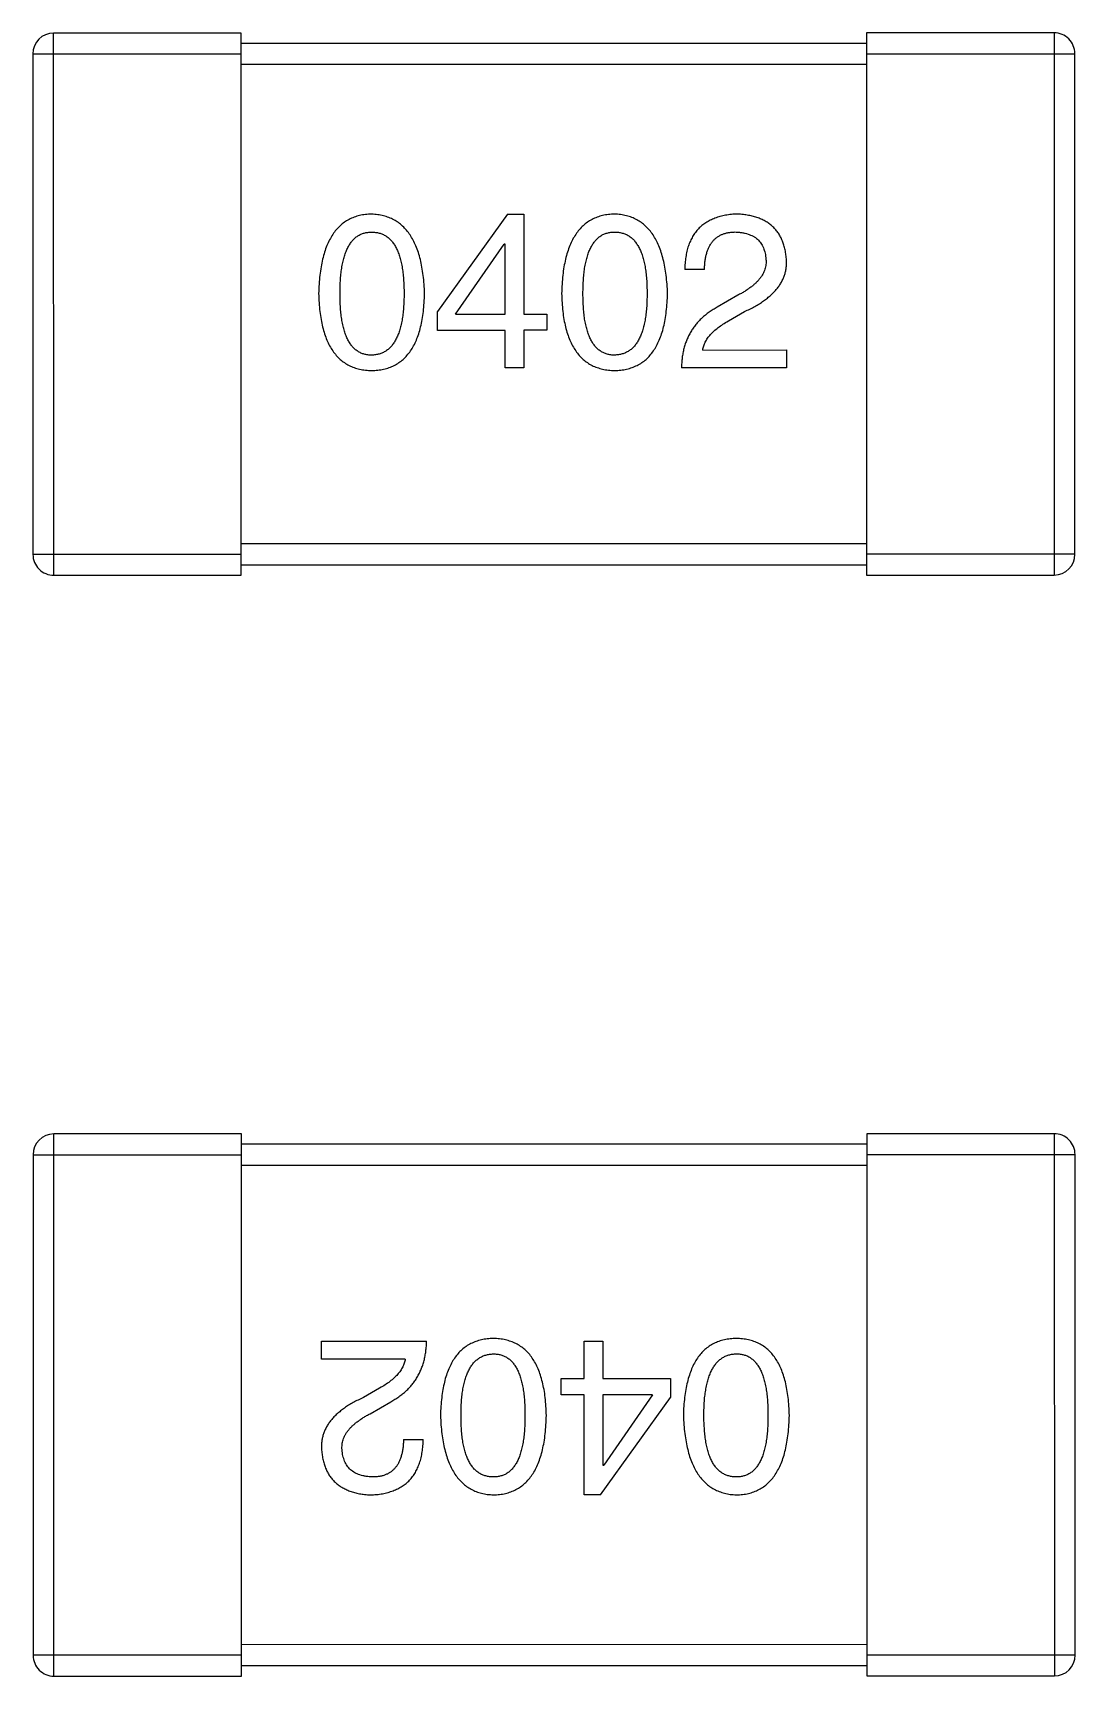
# Model space of a CAD drawing. Header units: inches. Extents: x -29 to 164, y -51 to 83.
# Drawn here: x 46.72 to 47.72, y 32.012 to 33.588 of the extents above; entities that cross this region are included whole.
import ezdxf

# ---------------------------------------------------------------- set-up
doc = ezdxf.new("R2010")
doc.units = ezdxf.units.IN
doc.header["$LTSCALE"] = 1.21
doc.header["$MEASUREMENT"] = 0
doc.layers.get('0').update_dxf_attribs({"linetype": 'CONTINUOUS'})

msp = doc.modelspace()

# ---------------------------------------------------------------- linework, layer by layer
at = {"color": 7, "linetype": 'Continuous'}
for p, q in [((46.7403, 33.0674), (46.7402, 33.5874)), ((46.9202, 33.5874), (46.7402, 33.5874)), ((46.9203, 33.0674), (46.9202, 33.5874)), ((47.7002, 33.5876), (47.5202, 33.5875)), ((47.5202, 33.5875), (47.5203, 33.0675)), ((47.7002, 33.5876), (47.7003, 33.0676)), ((47.5202, 33.5775), (46.9202, 33.5774)), ((46.7202, 33.5674), (46.7203, 33.0874)), ((46.7202, 33.5674), (46.9202, 33.5674)), ((46.9202, 33.5574), (47.5202, 33.5575)), ((47.5202, 33.5675), (47.7202, 33.5676)), ((47.7203, 33.0876), (47.7202, 33.5676)), ((47.1758, 33.4137), (47.1086, 33.3203)), ((47.1758, 33.4137), (47.1914, 33.4137)), ((47.1914, 33.4137), (47.1914, 33.3178)), ((47.1258, 33.3178), (47.1725, 33.385)), ((47.1734, 33.385), (47.1725, 33.385)), ((47.1734, 33.3178), (47.1734, 33.385)), ((47.3647, 33.3605), (47.3459, 33.3605)), ((47.3967, 33.3359), (47.377, 33.3244)), ((47.1086, 33.3022), (47.1086, 33.3203)), ((47.1258, 33.3178), (47.1734, 33.3178)), ((47.1914, 33.3178), (47.2135, 33.3178)), ((47.2135, 33.3178), (47.2135, 33.3023)), ((47.3877, 33.3113), (47.4033, 33.3203)), ((47.1734, 33.3022), (47.1086, 33.3022)), ((47.1734, 33.2662), (47.1734, 33.3022)), ((47.1914, 33.3023), (47.1914, 33.2662)), ((47.2135, 33.3023), (47.1914, 33.3023)), ((47.3631, 33.2834), (47.4434, 33.2835)), ((47.4434, 33.2835), (47.4434, 33.2662)), ((47.1914, 33.2662), (47.1734, 33.2662)), ((47.4434, 33.2662), (47.3426, 33.2662)), ((47.5203, 33.0975), (46.9203, 33.0974)), ((46.9203, 33.0874), (46.7203, 33.0874)), ((47.7203, 33.0876), (47.5203, 33.0875)), ((46.7403, 33.0674), (46.9203, 33.0674)), ((46.9203, 33.0774), (47.5203, 33.0775)), ((47.5203, 33.0675), (47.7003, 33.0676)), ((46.9204, 32.5317), (46.7404, 32.5316)), ((46.7405, 32.0116), (46.7404, 32.5316)), ((46.9205, 32.0117), (46.9204, 32.5317)), ((47.5204, 32.5318), (47.5205, 32.0118)), ((47.7004, 32.5318), (47.5204, 32.5318)), ((47.7004, 32.5318), (47.7005, 32.0118)), ((47.5204, 32.5218), (46.9204, 32.5217)), ((47.5204, 32.5118), (47.7204, 32.5118)), ((47.7205, 32.0318), (47.7204, 32.5118)), ((46.7204, 32.5116), (46.9204, 32.5117)), ((46.7204, 32.5116), (46.7205, 32.0316)), ((46.9204, 32.5017), (47.5204, 32.5018)), ((46.9973, 32.3329), (47.0981, 32.333)), ((46.9973, 32.3157), (46.9973, 32.3329)), ((47.2493, 32.2969), (47.2493, 32.333)), ((47.2493, 32.333), (47.2673, 32.333)), ((47.2673, 32.333), (47.2673, 32.2969)), ((47.0776, 32.3157), (46.9973, 32.3157)), ((47.2271, 32.2813), (47.2271, 32.2969)), ((47.2271, 32.2969), (47.2493, 32.2969)), ((47.2673, 32.2969), (47.3321, 32.2969)), ((47.3321, 32.2969), (47.3321, 32.2789)), ((47.053, 32.2879), (47.0374, 32.2789)), ((47.2493, 32.2814), (47.2271, 32.2813)), ((47.2493, 32.1855), (47.2493, 32.2814)), ((47.2649, 32.1855), (47.3321, 32.2789)), ((47.2673, 32.2814), (47.2673, 32.2141)), ((47.3149, 32.2814), (47.2673, 32.2814)), ((47.3149, 32.2814), (47.2681, 32.2141)), ((47.044, 32.2633), (47.0637, 32.2748)), ((47.076, 32.2387), (47.0948, 32.2387)), ((47.2673, 32.2141), (47.2681, 32.2141)), ((47.2649, 32.1855), (47.2493, 32.1855)), ((47.5205, 32.0418), (46.9205, 32.0417)), ((46.9205, 32.0317), (46.7205, 32.0316)), ((47.7205, 32.0318), (47.5205, 32.0318)), ((46.7405, 32.0116), (46.9205, 32.0117)), ((46.9205, 32.0217), (47.5205, 32.0218)), ((47.5205, 32.0118), (47.7005, 32.0118))]:
    msp.add_line(p, q, dxfattribs=at)
for centre, start, end in [((46.7402, 33.5674), 90.012, 180.012), ((47.7002, 33.5676), 0.012, 90.012), ((46.7403, 33.0874), 180.012, 270.012), ((47.7003, 33.0876), 270.012, 0.012), ((46.7404, 32.5116), 90.012, 180.012), ((47.7004, 32.5118), 0.012, 90.012), ((46.7405, 32.0316), 180.012, 270.012), ((47.7005, 32.0318), 270.012, 0.012)]:
    msp.add_arc(centre, 0.02, start, end, dxfattribs=at)
for points, knots in [([(47.0453, 33.4137), (47.0433, 33.4136), (47.0394, 33.4134), (47.0338, 33.4125), (47.0286, 33.4109), (47.0236, 33.4087), (47.0191, 33.406), (47.015, 33.4026), (47.0112, 33.3987), (47.0079, 33.3942), (47.0049, 33.3891), (47.0023, 33.3834), (47, 33.3772), (46.9982, 33.3704), (46.9967, 33.363), (46.9956, 33.355), (46.9948, 33.3464), (46.9946, 33.3405), (46.9945, 33.3375)], [0, 0, 0, 0, 0.057911, 0.113262, 0.165956, 0.217443, 0.268511, 0.319665, 0.372, 0.426129, 0.483365, 0.543779, 0.607756, 0.676562, 0.749704, 0.827713, 0.911177, 1, 1, 1, 1]), ([(47.0961, 33.3375), (47.096, 33.3405), (47.0958, 33.3463), (47.0949, 33.3548), (47.0937, 33.3627), (47.0922, 33.3701), (47.0903, 33.3769), (47.088, 33.3831), (47.0853, 33.3887), (47.0823, 33.3938), (47.079, 33.3983), (47.0752, 33.4023), (47.0711, 33.4057), (47.0667, 33.4084), (47.0618, 33.4106), (47.0566, 33.4123), (47.0511, 33.4133), (47.0473, 33.4136), (47.0453, 33.4137)], [0, 0, 0, 0, 0.088475, 0.171606, 0.249595, 0.322626, 0.391327, 0.455765, 0.516374, 0.573675, 0.628522, 0.681161, 0.732559, 0.783563, 0.83504, 0.887639, 0.942585, 1, 1, 1, 1]), ([(47.2785, 33.4137), (47.2765, 33.4137), (47.2726, 33.4135), (47.267, 33.4125), (47.2617, 33.4109), (47.2568, 33.4088), (47.2523, 33.406), (47.2481, 33.4027), (47.2444, 33.3988), (47.241, 33.3942), (47.238, 33.3892), (47.2354, 33.3835), (47.2332, 33.3772), (47.2313, 33.3704), (47.2298, 33.363), (47.2287, 33.355), (47.228, 33.3465), (47.2278, 33.3406), (47.2277, 33.3375)], [0, 0, 0, 0, 0.057911, 0.113262, 0.165956, 0.217443, 0.268511, 0.319665, 0.372, 0.426129, 0.483365, 0.543779, 0.607756, 0.676562, 0.749704, 0.827713, 0.911177, 1, 1, 1, 1]), ([(47.3293, 33.3375), (47.3292, 33.3405), (47.3289, 33.3464), (47.328, 33.3549), (47.3268, 33.3628), (47.3253, 33.3701), (47.3234, 33.3769), (47.3211, 33.3831), (47.3185, 33.3888), (47.3155, 33.3939), (47.3121, 33.3984), (47.3084, 33.4023), (47.3043, 33.4057), (47.2998, 33.4085), (47.295, 33.4107), (47.2898, 33.4123), (47.2842, 33.4134), (47.2804, 33.4136), (47.2785, 33.4137)], [0, 0, 0, 0, 0.088475, 0.171606, 0.249595, 0.322626, 0.391327, 0.455765, 0.516374, 0.573675, 0.628522, 0.681161, 0.732559, 0.783563, 0.83504, 0.887639, 0.942585, 1, 1, 1, 1]), ([(47.3967, 33.4138), (47.3946, 33.4137), (47.3907, 33.4135), (47.385, 33.4127), (47.3797, 33.4115), (47.3748, 33.4099), (47.3703, 33.4079), (47.3661, 33.4056), (47.3623, 33.4029), (47.3589, 33.3997), (47.3559, 33.3961), (47.3533, 33.3922), (47.3511, 33.3878), (47.3492, 33.3831), (47.3478, 33.378), (47.3467, 33.3725), (47.3461, 33.3666), (47.3459, 33.3626), (47.3459, 33.3605)], [0, 0, 0, 0, 0.07282, 0.141057, 0.2062, 0.267672, 0.326735, 0.383519, 0.439188, 0.494454, 0.549628, 0.605958, 0.66397, 0.72402, 0.787502, 0.854127, 0.925065, 1, 1, 1, 1]), ([(47.4434, 33.3695), (47.4433, 33.3712), (47.443, 33.3745), (47.4422, 33.3793), (47.4411, 33.3838), (47.4396, 33.3879), (47.4379, 33.3918), (47.4358, 33.3954), (47.4333, 33.3986), (47.4305, 33.4015), (47.4274, 33.4042), (47.424, 33.4065), (47.4202, 33.4085), (47.4162, 33.4102), (47.4117, 33.4115), (47.407, 33.4126), (47.402, 33.4134), (47.3985, 33.4136), (47.3967, 33.4138)], [0, 0, 0, 0, 0.070688, 0.137741, 0.201612, 0.262778, 0.321223, 0.378455, 0.434411, 0.490146, 0.546362, 0.603392, 0.662208, 0.723401, 0.787372, 0.85442, 0.925153, 1, 1, 1, 1]), ([(47.015, 33.3375), (47.015, 33.3398), (47.0151, 33.3445), (47.0154, 33.3512), (47.016, 33.3574), (47.0168, 33.3632), (47.0179, 33.3685), (47.0191, 33.3733), (47.0207, 33.3777), (47.0225, 33.3817), (47.0245, 33.3852), (47.0267, 33.3882), (47.0292, 33.3907), (47.032, 33.3929), (47.035, 33.3945), (47.0382, 33.3957), (47.0417, 33.3963), (47.0441, 33.3964), (47.0453, 33.3965)], [0, 0, 0, 0, 0.096452, 0.187278, 0.271765, 0.350519, 0.423437, 0.491321, 0.554011, 0.612224, 0.666281, 0.717003, 0.764884, 0.811423, 0.856783, 0.902993, 0.950236, 1, 1, 1, 1]), ([(47.0453, 33.3965), (47.0466, 33.3964), (47.049, 33.3963), (47.0526, 33.3957), (47.0559, 33.3945), (47.059, 33.3929), (47.0618, 33.3908), (47.0644, 33.3882), (47.0667, 33.3852), (47.0688, 33.3817), (47.0706, 33.3777), (47.0722, 33.3733), (47.0735, 33.3685), (47.0746, 33.3632), (47.0754, 33.3574), (47.076, 33.3512), (47.0764, 33.3445), (47.0764, 33.3399), (47.0765, 33.3375)], [0, 0, 0, 0, 0.050604, 0.098688, 0.145699, 0.191791, 0.238625, 0.286717, 0.337546, 0.391814, 0.449755, 0.512106, 0.579685, 0.652048, 0.730262, 0.814146, 0.904281, 1, 1, 1, 1]), ([(47.2481, 33.3375), (47.2482, 33.3399), (47.2482, 33.3445), (47.2486, 33.3512), (47.2491, 33.3574), (47.2499, 33.3632), (47.2511, 33.3685), (47.2523, 33.3734), (47.2538, 33.3778), (47.2556, 33.3817), (47.2576, 33.3852), (47.2599, 33.3882), (47.2624, 33.3908), (47.2651, 33.3929), (47.2681, 33.3946), (47.2714, 33.3957), (47.2748, 33.3964), (47.2772, 33.3965), (47.2785, 33.3965)], [0, 0, 0, 0, 0.096452, 0.187278, 0.271765, 0.350519, 0.423437, 0.491321, 0.554011, 0.612224, 0.666281, 0.717003, 0.764884, 0.811423, 0.856783, 0.902993, 0.950236, 1, 1, 1, 1]), ([(47.2785, 33.3965), (47.2797, 33.3965), (47.2822, 33.3964), (47.2857, 33.3957), (47.2891, 33.3946), (47.2922, 33.3929), (47.295, 33.3908), (47.2976, 33.3883), (47.2998, 33.3852), (47.302, 33.3817), (47.3038, 33.3778), (47.3053, 33.3734), (47.3067, 33.3685), (47.3078, 33.3632), (47.3086, 33.3575), (47.3092, 33.3512), (47.3096, 33.3445), (47.3096, 33.3399), (47.3096, 33.3375)], [0, 0, 0, 0, 0.050604, 0.098688, 0.145699, 0.191791, 0.238625, 0.286717, 0.337546, 0.391814, 0.449755, 0.512106, 0.579685, 0.652048, 0.730262, 0.814146, 0.904281, 1, 1, 1, 1]), ([(47.3647, 33.3605), (47.3648, 33.3619), (47.3649, 33.3648), (47.3653, 33.3689), (47.3659, 33.3727), (47.3668, 33.3762), (47.3679, 33.3795), (47.3692, 33.3824), (47.3707, 33.3851), (47.3725, 33.3875), (47.3744, 33.3897), (47.3766, 33.3915), (47.379, 33.3931), (47.3816, 33.3944), (47.3845, 33.3953), (47.3875, 33.396), (47.3908, 33.3965), (47.3931, 33.3965), (47.3942, 33.3966)], [0, 0, 0, 0, 0.082594, 0.15978, 0.232961, 0.301462, 0.365595, 0.426678, 0.484662, 0.540809, 0.595146, 0.648401, 0.702272, 0.757102, 0.813447, 0.872233, 0.934055, 1, 1, 1, 1]), ([(47.3942, 33.3966), (47.3953, 33.3965), (47.3975, 33.3964), (47.4007, 33.396), (47.4037, 33.3954), (47.4065, 33.3947), (47.409, 33.3937), (47.4114, 33.3926), (47.4136, 33.3912), (47.4156, 33.3897), (47.4173, 33.3879), (47.4189, 33.386), (47.4202, 33.3838), (47.4213, 33.3815), (47.4222, 33.379), (47.423, 33.3763), (47.4235, 33.3734), (47.4236, 33.3714), (47.4237, 33.3703)], [0, 0, 0, 0, 0.076112, 0.148436, 0.216883, 0.281466, 0.34298, 0.402356, 0.459881, 0.51546, 0.571111, 0.62658, 0.683162, 0.741007, 0.801404, 0.863825, 0.930544, 1, 1, 1, 1]), ([(47.4237, 33.3703), (47.4238, 33.3695), (47.4239, 33.3679), (47.4237, 33.3655), (47.4233, 33.3631), (47.4227, 33.3608), (47.4218, 33.3585), (47.4207, 33.3562), (47.4194, 33.354), (47.4178, 33.3519), (47.416, 33.3497), (47.4139, 33.3476), (47.4116, 33.3456), (47.4091, 33.3435), (47.4063, 33.3416), (47.4034, 33.3396), (47.4001, 33.3377), (47.3978, 33.3365), (47.3967, 33.3359)], [0, 0, 0, 0, 0.052237, 0.103888, 0.155485, 0.207395, 0.259864, 0.31356, 0.369176, 0.4266, 0.486836, 0.550048, 0.61567, 0.685271, 0.75824, 0.834614, 0.915635, 1, 1, 1, 1]), ([(47.4033, 33.3203), (47.4049, 33.3211), (47.4083, 33.3226), (47.413, 33.3251), (47.4174, 33.3277), (47.4214, 33.3304), (47.4251, 33.3332), (47.4285, 33.336), (47.4315, 33.339), (47.4342, 33.342), (47.4366, 33.3451), (47.4386, 33.3483), (47.4402, 33.3517), (47.4416, 33.355), (47.4425, 33.3585), (47.4432, 33.3621), (47.4435, 33.3658), (47.4434, 33.3683), (47.4434, 33.3695)], [0, 0, 0, 0, 0.082731, 0.161257, 0.236138, 0.307554, 0.375712, 0.440848, 0.502916, 0.562567, 0.619798, 0.675716, 0.73039, 0.78386, 0.837315, 0.890547, 0.944917, 1, 1, 1, 1]), ([(46.9945, 33.3375), (46.9946, 33.3345), (46.9948, 33.3288), (46.9956, 33.3205), (46.9967, 33.3128), (46.9982, 33.3056), (47.0001, 33.299), (47.0023, 33.293), (47.0049, 33.2875), (47.0079, 33.2826), (47.0113, 33.2782), (47.015, 33.2744), (47.0192, 33.2712), (47.0237, 33.2685), (47.0286, 33.2664), (47.0338, 33.2649), (47.0395, 33.264), (47.0434, 33.2638), (47.0453, 33.2637)], [0, 0, 0, 0, 0.087693, 0.170223, 0.247496, 0.319826, 0.387768, 0.451403, 0.511459, 0.568358, 0.622671, 0.675251, 0.726739, 0.778422, 0.830759, 0.884394, 0.940865, 1, 1, 1, 1]), ([(47.0453, 33.2785), (47.0441, 33.2785), (47.0417, 33.2786), (47.0382, 33.2793), (47.035, 33.2804), (47.032, 33.2821), (47.0292, 33.2842), (47.0267, 33.2867), (47.0245, 33.2898), (47.0225, 33.2933), (47.0207, 33.2972), (47.0191, 33.3016), (47.0179, 33.3065), (47.0168, 33.3118), (47.016, 33.3175), (47.0154, 33.3238), (47.0151, 33.3305), (47.015, 33.3351), (47.015, 33.3375)], [0, 0, 0, 0, 0.049766, 0.097012, 0.143225, 0.188786, 0.235079, 0.282962, 0.333687, 0.387747, 0.445963, 0.508657, 0.576545, 0.649868, 0.72822, 0.812712, 0.903543, 1, 1, 1, 1]), ([(47.0453, 33.2637), (47.0473, 33.2638), (47.0512, 33.264), (47.0568, 33.2649), (47.0621, 33.2664), (47.067, 33.2685), (47.0715, 33.2712), (47.0756, 33.2744), (47.0794, 33.2782), (47.0828, 33.2826), (47.0858, 33.2875), (47.0884, 33.293), (47.0906, 33.299), (47.0925, 33.3056), (47.094, 33.3128), (47.0951, 33.3205), (47.0958, 33.3288), (47.096, 33.3345), (47.0961, 33.3375)], [0, 0, 0, 0, 0.059134, 0.115603, 0.169236, 0.221572, 0.273254, 0.32474, 0.377319, 0.431815, 0.488555, 0.548609, 0.612242, 0.680182, 0.75251, 0.829782, 0.91231, 1, 1, 1, 1]), ([(47.0765, 33.3375), (47.0764, 33.3351), (47.0764, 33.3306), (47.076, 33.324), (47.0754, 33.3178), (47.0746, 33.3121), (47.0735, 33.3068), (47.0722, 33.302), (47.0706, 33.2976), (47.0688, 33.2937), (47.0667, 33.2902), (47.0644, 33.2871), (47.0619, 33.2845), (47.059, 33.2824), (47.0559, 33.2807), (47.0526, 33.2795), (47.0491, 33.2787), (47.0466, 33.2785), (47.0453, 33.2785)], [0, 0, 0, 0, 0.094834, 0.184067, 0.267029, 0.344713, 0.417334, 0.484367, 0.546941, 0.604717, 0.65953, 0.710539, 0.759381, 0.806382, 0.853027, 0.900623, 0.949121, 1, 1, 1, 1]), ([(47.2277, 33.3375), (47.2278, 33.3346), (47.228, 33.3288), (47.2287, 33.3206), (47.2298, 33.3128), (47.2313, 33.3057), (47.2332, 33.2991), (47.2355, 33.293), (47.2381, 33.2875), (47.2411, 33.2826), (47.2444, 33.2782), (47.2482, 33.2744), (47.2523, 33.2712), (47.2568, 33.2685), (47.2617, 33.2665), (47.267, 33.265), (47.2726, 33.264), (47.2765, 33.2638), (47.2785, 33.2637)], [0, 0, 0, 0, 0.087693, 0.170223, 0.247496, 0.319826, 0.387768, 0.451403, 0.511459, 0.568358, 0.622671, 0.675251, 0.726739, 0.778422, 0.830759, 0.884394, 0.940865, 1, 1, 1, 1]), ([(47.2785, 33.2785), (47.2773, 33.2785), (47.2749, 33.2786), (47.2714, 33.2793), (47.2681, 33.2805), (47.2652, 33.2822), (47.2624, 33.2842), (47.2599, 33.2868), (47.2576, 33.2898), (47.2556, 33.2933), (47.2539, 33.2972), (47.2523, 33.3016), (47.2511, 33.3065), (47.2499, 33.3118), (47.2491, 33.3176), (47.2486, 33.3238), (47.2482, 33.3305), (47.2482, 33.3351), (47.2481, 33.3375)], [0, 0, 0, 0, 0.049766, 0.097012, 0.143225, 0.188786, 0.235079, 0.282962, 0.333687, 0.387747, 0.445963, 0.508657, 0.576545, 0.649868, 0.72822, 0.812712, 0.903543, 1, 1, 1, 1]), ([(47.3096, 33.3375), (47.3096, 33.3352), (47.3096, 33.3306), (47.3092, 33.324), (47.3086, 33.3179), (47.3078, 33.3121), (47.3067, 33.3069), (47.3053, 33.302), (47.3038, 33.2977), (47.302, 33.2937), (47.2999, 33.2902), (47.2976, 33.2872), (47.295, 33.2846), (47.2922, 33.2824), (47.2891, 33.2808), (47.2858, 33.2795), (47.2822, 33.2787), (47.2797, 33.2786), (47.2785, 33.2785)], [0, 0, 0, 0, 0.094834, 0.184067, 0.267029, 0.344713, 0.417334, 0.484367, 0.546941, 0.604717, 0.65953, 0.710539, 0.759381, 0.806382, 0.853027, 0.900623, 0.949121, 1, 1, 1, 1]), ([(47.2785, 33.2637), (47.2805, 33.2638), (47.2844, 33.264), (47.29, 33.265), (47.2952, 33.2665), (47.3001, 33.2686), (47.3047, 33.2712), (47.3088, 33.2744), (47.3126, 33.2782), (47.3159, 33.2826), (47.3189, 33.2875), (47.3215, 33.293), (47.3238, 33.2991), (47.3256, 33.3057), (47.3271, 33.3128), (47.3282, 33.3206), (47.329, 33.3289), (47.3292, 33.3346), (47.3293, 33.3375)], [0, 0, 0, 0, 0.059134, 0.115603, 0.169236, 0.221572, 0.273254, 0.32474, 0.377319, 0.431815, 0.488555, 0.548609, 0.612242, 0.680182, 0.75251, 0.829782, 0.91231, 1, 1, 1, 1]), ([(47.377, 33.3244), (47.3757, 33.3237), (47.373, 33.3222), (47.3691, 33.3196), (47.3656, 33.317), (47.3623, 33.3141), (47.3592, 33.311), (47.3564, 33.3078), (47.3538, 33.3044), (47.3516, 33.3009), (47.3495, 33.2971), (47.3478, 33.2932), (47.3462, 33.2892), (47.345, 33.2849), (47.344, 33.2805), (47.3433, 33.2759), (47.3428, 33.2711), (47.3427, 33.2679), (47.3426, 33.2662)], [0, 0, 0, 0, 0.065828, 0.130094, 0.192451, 0.254037, 0.313974, 0.373757, 0.433048, 0.492243, 0.551902, 0.611758, 0.672678, 0.734814, 0.798569, 0.863693, 0.930488, 1, 1, 1, 1]), ([(47.3631, 33.2834), (47.3634, 33.2847), (47.3639, 33.2874), (47.3655, 33.2911), (47.3677, 33.2948), (47.3705, 33.2983), (47.3739, 33.3018), (47.3779, 33.3051), (47.3825, 33.3083), (47.3859, 33.3103), (47.3877, 33.3113)], [0, 0, 0, 0, 0.103034, 0.208166, 0.318255, 0.434664, 0.559728, 0.695394, 0.841708, 1, 1, 1, 1]), ([(47.0637, 32.2748), (47.065, 32.2755), (47.0677, 32.277), (47.0715, 32.2796), (47.0751, 32.2822), (47.0784, 32.2851), (47.0815, 32.2881), (47.0843, 32.2914), (47.0868, 32.2947), (47.0891, 32.2983), (47.0912, 32.302), (47.0929, 32.3059), (47.0944, 32.31), (47.0957, 32.3143), (47.0967, 32.3187), (47.0974, 32.3233), (47.0979, 32.3281), (47.098, 32.3313), (47.0981, 32.333)], [0, 0, 0, 0, 0.065828, 0.130094, 0.192451, 0.254037, 0.313974, 0.373757, 0.433048, 0.492243, 0.551902, 0.611758, 0.672678, 0.734814, 0.798569, 0.863693, 0.930488, 1, 1, 1, 1]), ([(47.1622, 32.3354), (47.1602, 32.3353), (47.1563, 32.3352), (47.1507, 32.3342), (47.1455, 32.3327), (47.1406, 32.3306), (47.136, 32.328), (47.1319, 32.3247), (47.1281, 32.3209), (47.1248, 32.3166), (47.1218, 32.3116), (47.1192, 32.3061), (47.1169, 32.3001), (47.1151, 32.2935), (47.1136, 32.2863), (47.1125, 32.2786), (47.1117, 32.2703), (47.1115, 32.2646), (47.1114, 32.2617)], [0, 0, 0, 0, 0.059134, 0.115603, 0.169236, 0.221572, 0.273254, 0.32474, 0.377319, 0.431815, 0.488555, 0.548609, 0.612242, 0.680182, 0.75251, 0.829782, 0.91231, 1, 1, 1, 1]), ([(47.213, 32.2617), (47.2129, 32.2646), (47.2127, 32.2703), (47.212, 32.2786), (47.2109, 32.2864), (47.2093, 32.2935), (47.2075, 32.3001), (47.2052, 32.3062), (47.2026, 32.3117), (47.1996, 32.3166), (47.1963, 32.321), (47.1925, 32.3248), (47.1884, 32.328), (47.1838, 32.3306), (47.179, 32.3327), (47.1737, 32.3342), (47.1681, 32.3352), (47.1642, 32.3353), (47.1622, 32.3354)], [0, 0, 0, 0, 0.087693, 0.170223, 0.247496, 0.319826, 0.387768, 0.451403, 0.511459, 0.568358, 0.622671, 0.675251, 0.726739, 0.778422, 0.830759, 0.884394, 0.940865, 1, 1, 1, 1]), ([(47.3954, 32.3355), (47.3934, 32.3354), (47.3895, 32.3352), (47.3839, 32.3343), (47.3786, 32.3327), (47.3737, 32.3307), (47.3692, 32.328), (47.365, 32.3248), (47.3613, 32.321), (47.3579, 32.3166), (47.3549, 32.3117), (47.3523, 32.3062), (47.3501, 32.3001), (47.3482, 32.2935), (47.3467, 32.2864), (47.3456, 32.2787), (47.3448, 32.2704), (47.3446, 32.2646), (47.3445, 32.2617)], [0, 0, 0, 0, 0.059134, 0.115603, 0.169236, 0.221572, 0.273254, 0.32474, 0.377319, 0.431815, 0.488555, 0.548609, 0.612242, 0.680182, 0.75251, 0.829782, 0.91231, 1, 1, 1, 1]), ([(47.4462, 32.2617), (47.4461, 32.2647), (47.4459, 32.2704), (47.4451, 32.2787), (47.444, 32.2864), (47.4425, 32.2936), (47.4406, 32.3002), (47.4384, 32.3062), (47.4358, 32.3117), (47.4328, 32.3166), (47.4294, 32.321), (47.4257, 32.3248), (47.4215, 32.328), (47.417, 32.3307), (47.4121, 32.3327), (47.4069, 32.3343), (47.4012, 32.3352), (47.3973, 32.3354), (47.3954, 32.3355)], [0, 0, 0, 0, 0.087693, 0.170223, 0.247496, 0.319826, 0.387768, 0.451403, 0.511459, 0.568358, 0.622671, 0.675251, 0.726739, 0.778422, 0.830759, 0.884394, 0.940865, 1, 1, 1, 1]), ([(47.0776, 32.3157), (47.0773, 32.3144), (47.0768, 32.3118), (47.0752, 32.3081), (47.073, 32.3044), (47.0702, 32.3008), (47.0668, 32.2974), (47.0628, 32.2941), (47.0581, 32.2908), (47.0548, 32.2889), (47.053, 32.2879)], [0, 0, 0, 0, 0.103034, 0.208166, 0.318255, 0.434664, 0.559728, 0.695394, 0.841708, 1, 1, 1, 1]), ([(47.1311, 32.2617), (47.1311, 32.264), (47.1311, 32.2686), (47.1315, 32.2752), (47.1321, 32.2813), (47.1329, 32.287), (47.134, 32.2923), (47.1353, 32.2971), (47.1369, 32.3015), (47.1387, 32.3055), (47.1408, 32.309), (47.1431, 32.312), (47.1457, 32.3146), (47.1485, 32.3167), (47.1516, 32.3184), (47.1549, 32.3197), (47.1585, 32.3204), (47.1609, 32.3206), (47.1622, 32.3207)], [0, 0, 0, 0, 0.094834, 0.184067, 0.267029, 0.344713, 0.417334, 0.484367, 0.546941, 0.604717, 0.65953, 0.710539, 0.759381, 0.806382, 0.853027, 0.900623, 0.949121, 1, 1, 1, 1]), ([(47.1622, 32.3207), (47.1634, 32.3206), (47.1658, 32.3205), (47.1693, 32.3199), (47.1726, 32.3187), (47.1755, 32.317), (47.1783, 32.315), (47.1808, 32.3124), (47.183, 32.3094), (47.185, 32.3059), (47.1868, 32.3019), (47.1884, 32.2975), (47.1896, 32.2927), (47.1907, 32.2874), (47.1915, 32.2816), (47.1921, 32.2754), (47.1925, 32.2687), (47.1925, 32.264), (47.1925, 32.2617)], [0, 0, 0, 0, 0.049766, 0.097012, 0.143225, 0.188786, 0.235079, 0.282962, 0.333687, 0.387747, 0.445963, 0.508657, 0.576545, 0.649868, 0.72822, 0.812712, 0.903543, 1, 1, 1, 1]), ([(47.3642, 32.2617), (47.3642, 32.2641), (47.3643, 32.2686), (47.3646, 32.2752), (47.3652, 32.2814), (47.3661, 32.2871), (47.3672, 32.2924), (47.3685, 32.2972), (47.3701, 32.3016), (47.3719, 32.3055), (47.374, 32.309), (47.3763, 32.312), (47.3788, 32.3147), (47.3817, 32.3168), (47.3847, 32.3185), (47.3881, 32.3197), (47.3916, 32.3205), (47.3941, 32.3206), (47.3954, 32.3207)], [0, 0, 0, 0, 0.094834, 0.184067, 0.267029, 0.344713, 0.417334, 0.484367, 0.546941, 0.604717, 0.65953, 0.710539, 0.759381, 0.806382, 0.853027, 0.900623, 0.949121, 1, 1, 1, 1]), ([(47.3954, 32.3207), (47.3966, 32.3207), (47.399, 32.3206), (47.4025, 32.3199), (47.4057, 32.3188), (47.4087, 32.3171), (47.4114, 32.315), (47.414, 32.3124), (47.4162, 32.3094), (47.4182, 32.3059), (47.42, 32.302), (47.4215, 32.2976), (47.4228, 32.2927), (47.4239, 32.2874), (47.4247, 32.2816), (47.4253, 32.2754), (47.4256, 32.2687), (47.4257, 32.2641), (47.4257, 32.2617)], [0, 0, 0, 0, 0.049766, 0.097012, 0.143225, 0.188786, 0.235079, 0.282962, 0.333687, 0.387747, 0.445963, 0.508657, 0.576545, 0.649868, 0.72822, 0.812712, 0.903543, 1, 1, 1, 1]), ([(47.0374, 32.2789), (47.0357, 32.2781), (47.0324, 32.2765), (47.0277, 32.274), (47.0233, 32.2715), (47.0193, 32.2688), (47.0156, 32.266), (47.0122, 32.2632), (47.0092, 32.2602), (47.0065, 32.2572), (47.0041, 32.2541), (47.0021, 32.2508), (47.0005, 32.2475), (46.9991, 32.2441), (46.9981, 32.2406), (46.9975, 32.2371), (46.9972, 32.2334), (46.9973, 32.2309), (46.9973, 32.2297)], [0, 0, 0, 0, 0.082731, 0.161257, 0.236138, 0.307554, 0.375712, 0.440848, 0.502916, 0.562567, 0.619798, 0.675716, 0.73039, 0.78386, 0.837315, 0.890547, 0.944917, 1, 1, 1, 1]), ([(47.017, 32.2288), (47.0169, 32.2297), (47.0168, 32.2313), (47.017, 32.2337), (47.0174, 32.2361), (47.018, 32.2384), (47.0189, 32.2407), (47.02, 32.2429), (47.0213, 32.2452), (47.0229, 32.2473), (47.0247, 32.2495), (47.0268, 32.2516), (47.0291, 32.2536), (47.0316, 32.2557), (47.0344, 32.2576), (47.0373, 32.2596), (47.0406, 32.2615), (47.0428, 32.2627), (47.044, 32.2633)], [0, 0, 0, 0, 0.052237, 0.103888, 0.155485, 0.207395, 0.259864, 0.31356, 0.369176, 0.4266, 0.486836, 0.550048, 0.61567, 0.685271, 0.75824, 0.834614, 0.915635, 1, 1, 1, 1]), ([(47.1114, 32.2617), (47.1115, 32.2586), (47.1118, 32.2528), (47.1126, 32.2443), (47.1139, 32.2364), (47.1154, 32.2291), (47.1173, 32.2223), (47.1196, 32.2161), (47.1222, 32.2104), (47.1252, 32.2053), (47.1286, 32.2008), (47.1323, 32.1968), (47.1364, 32.1935), (47.1409, 32.1907), (47.1457, 32.1885), (47.1509, 32.1869), (47.1564, 32.1858), (47.1603, 32.1856), (47.1622, 32.1854)], [0, 0, 0, 0, 0.088475, 0.171606, 0.249595, 0.322626, 0.391327, 0.455765, 0.516374, 0.573675, 0.628522, 0.681161, 0.732559, 0.783563, 0.83504, 0.887639, 0.942585, 1, 1, 1, 1]), ([(47.1622, 32.2026), (47.161, 32.2027), (47.1585, 32.2028), (47.1549, 32.2035), (47.1516, 32.2046), (47.1485, 32.2062), (47.1457, 32.2084), (47.1431, 32.2109), (47.1408, 32.214), (47.1387, 32.2174), (47.1369, 32.2214), (47.1353, 32.2258), (47.134, 32.2306), (47.1329, 32.236), (47.1321, 32.2417), (47.1315, 32.248), (47.1311, 32.2547), (47.1311, 32.2593), (47.1311, 32.2617)], [0, 0, 0, 0, 0.050604, 0.098688, 0.145699, 0.191791, 0.238625, 0.286717, 0.337546, 0.391814, 0.449755, 0.512106, 0.579685, 0.652048, 0.730262, 0.814146, 0.904281, 1, 1, 1, 1]), ([(47.1925, 32.2617), (47.1925, 32.2593), (47.1925, 32.2547), (47.1921, 32.248), (47.1915, 32.2417), (47.1908, 32.236), (47.1896, 32.2307), (47.1884, 32.2258), (47.1869, 32.2214), (47.1851, 32.2175), (47.1831, 32.214), (47.1808, 32.2109), (47.1783, 32.2084), (47.1756, 32.2063), (47.1726, 32.2046), (47.1693, 32.2035), (47.1658, 32.2028), (47.1635, 32.2027), (47.1622, 32.2026)], [0, 0, 0, 0, 0.096452, 0.187278, 0.271765, 0.350519, 0.423437, 0.491321, 0.554011, 0.612224, 0.666281, 0.717003, 0.764884, 0.811423, 0.856783, 0.902993, 0.950236, 1, 1, 1, 1]), ([(47.1622, 32.1854), (47.1642, 32.1855), (47.1681, 32.1857), (47.1737, 32.1867), (47.179, 32.1883), (47.1839, 32.1904), (47.1884, 32.1931), (47.1925, 32.1965), (47.1963, 32.2004), (47.1996, 32.2049), (47.2027, 32.21), (47.2052, 32.2157), (47.2075, 32.2219), (47.2094, 32.2288), (47.2109, 32.2362), (47.212, 32.2442), (47.2127, 32.2527), (47.2129, 32.2586), (47.213, 32.2617)], [0, 0, 0, 0, 0.057911, 0.113262, 0.165956, 0.217443, 0.268511, 0.319665, 0.372, 0.426129, 0.483365, 0.543779, 0.607756, 0.676562, 0.749704, 0.827713, 0.911177, 1, 1, 1, 1]), ([(47.3445, 32.2617), (47.3447, 32.2587), (47.3449, 32.2528), (47.3458, 32.2444), (47.347, 32.2364), (47.3485, 32.2291), (47.3504, 32.2223), (47.3527, 32.2161), (47.3553, 32.2105), (47.3584, 32.2054), (47.3617, 32.2009), (47.3655, 32.1969), (47.3696, 32.1935), (47.374, 32.1907), (47.3789, 32.1886), (47.384, 32.1869), (47.3896, 32.1858), (47.3934, 32.1856), (47.3954, 32.1855)], [0, 0, 0, 0, 0.088475, 0.171606, 0.249595, 0.322626, 0.391327, 0.455765, 0.516374, 0.573675, 0.628522, 0.681161, 0.732559, 0.783563, 0.83504, 0.887639, 0.942585, 1, 1, 1, 1]), ([(47.3954, 32.2027), (47.3941, 32.2027), (47.3917, 32.2028), (47.3881, 32.2035), (47.3848, 32.2047), (47.3817, 32.2063), (47.3789, 32.2084), (47.3763, 32.211), (47.374, 32.214), (47.3719, 32.2175), (47.3701, 32.2214), (47.3685, 32.2258), (47.3672, 32.2307), (47.3661, 32.236), (47.3653, 32.2418), (47.3647, 32.248), (47.3643, 32.2547), (47.3642, 32.2593), (47.3642, 32.2617)], [0, 0, 0, 0, 0.050604, 0.098688, 0.145699, 0.191791, 0.238625, 0.286717, 0.337546, 0.391814, 0.449755, 0.512106, 0.579685, 0.652048, 0.730262, 0.814146, 0.904281, 1, 1, 1, 1]), ([(47.3954, 32.1855), (47.3974, 32.1856), (47.4013, 32.1857), (47.4069, 32.1867), (47.4121, 32.1883), (47.417, 32.1904), (47.4216, 32.1932), (47.4257, 32.1965), (47.4295, 32.2005), (47.4328, 32.205), (47.4358, 32.2101), (47.4384, 32.2157), (47.4407, 32.222), (47.4425, 32.2288), (47.444, 32.2362), (47.4451, 32.2442), (47.4459, 32.2528), (47.4461, 32.2587), (47.4462, 32.2617)], [0, 0, 0, 0, 0.057911, 0.113262, 0.165956, 0.217443, 0.268511, 0.319665, 0.372, 0.426129, 0.483365, 0.543779, 0.607756, 0.676562, 0.749704, 0.827713, 0.911177, 1, 1, 1, 1]), ([(47.4257, 32.2617), (47.4257, 32.2593), (47.4256, 32.2547), (47.4253, 32.248), (47.4247, 32.2418), (47.4239, 32.236), (47.4228, 32.2307), (47.4216, 32.2258), (47.42, 32.2214), (47.4182, 32.2175), (47.4162, 32.214), (47.414, 32.211), (47.4115, 32.2084), (47.4087, 32.2063), (47.4057, 32.2047), (47.4025, 32.2035), (47.399, 32.2028), (47.3966, 32.2027), (47.3954, 32.2027)], [0, 0, 0, 0, 0.096452, 0.187278, 0.271765, 0.350519, 0.423437, 0.491321, 0.554011, 0.612224, 0.666281, 0.717003, 0.764884, 0.811423, 0.856783, 0.902993, 0.950236, 1, 1, 1, 1]), ([(46.9973, 32.2297), (46.9974, 32.228), (46.9977, 32.2247), (46.9985, 32.2199), (46.9996, 32.2154), (47.0011, 32.2112), (47.0028, 32.2074), (47.0049, 32.2038), (47.0074, 32.2006), (47.0102, 32.1976), (47.0133, 32.195), (47.0167, 32.1927), (47.0205, 32.1907), (47.0245, 32.189), (47.029, 32.1876), (47.0337, 32.1865), (47.0387, 32.1858), (47.0422, 32.1855), (47.044, 32.1854)], [0, 0, 0, 0, 0.070688, 0.137741, 0.201612, 0.262778, 0.321223, 0.378455, 0.434411, 0.490146, 0.546362, 0.603392, 0.662208, 0.723401, 0.787372, 0.85442, 0.925153, 1, 1, 1, 1]), ([(47.0465, 32.2026), (47.0453, 32.2027), (47.0432, 32.2028), (47.04, 32.2031), (47.037, 32.2038), (47.0342, 32.2045), (47.0316, 32.2055), (47.0293, 32.2066), (47.0271, 32.208), (47.0251, 32.2095), (47.0234, 32.2113), (47.0218, 32.2132), (47.0205, 32.2154), (47.0194, 32.2177), (47.0185, 32.2202), (47.0177, 32.2229), (47.0172, 32.2258), (47.017, 32.2278), (47.017, 32.2288)], [0, 0, 0, 0, 0.076112, 0.148436, 0.216883, 0.281466, 0.34298, 0.402356, 0.459881, 0.51546, 0.571111, 0.62658, 0.683162, 0.741007, 0.801404, 0.863825, 0.930544, 1, 1, 1, 1]), ([(47.044, 32.1854), (47.046, 32.1855), (47.05, 32.1857), (47.0557, 32.1865), (47.061, 32.1877), (47.0659, 32.1893), (47.0704, 32.1912), (47.0746, 32.1936), (47.0784, 32.1963), (47.0818, 32.1995), (47.0848, 32.2031), (47.0874, 32.207), (47.0896, 32.2113), (47.0914, 32.2161), (47.0929, 32.2212), (47.0939, 32.2267), (47.0946, 32.2326), (47.0948, 32.2366), (47.0948, 32.2387)], [0, 0, 0, 0, 0.07282, 0.141057, 0.2062, 0.267672, 0.326735, 0.383519, 0.439188, 0.494454, 0.549628, 0.605958, 0.66397, 0.72402, 0.787502, 0.854127, 0.925065, 1, 1, 1, 1]), ([(47.076, 32.2387), (47.0759, 32.2372), (47.0758, 32.2344), (47.0754, 32.2303), (47.0748, 32.2265), (47.0739, 32.223), (47.0728, 32.2197), (47.0715, 32.2167), (47.07, 32.214), (47.0682, 32.2116), (47.0663, 32.2095), (47.0641, 32.2076), (47.0617, 32.2061), (47.0591, 32.2048), (47.0562, 32.2038), (47.0532, 32.2031), (47.0499, 32.2027), (47.0476, 32.2027), (47.0465, 32.2026)], [0, 0, 0, 0, 0.082594, 0.15978, 0.232961, 0.301462, 0.365595, 0.426678, 0.484662, 0.540809, 0.595146, 0.648401, 0.702272, 0.757102, 0.813447, 0.872233, 0.934055, 1, 1, 1, 1])]:
    msp.add_open_spline(points, degree=3, knots=knots, dxfattribs=at)

doc.saveas('drawing.dxf')
